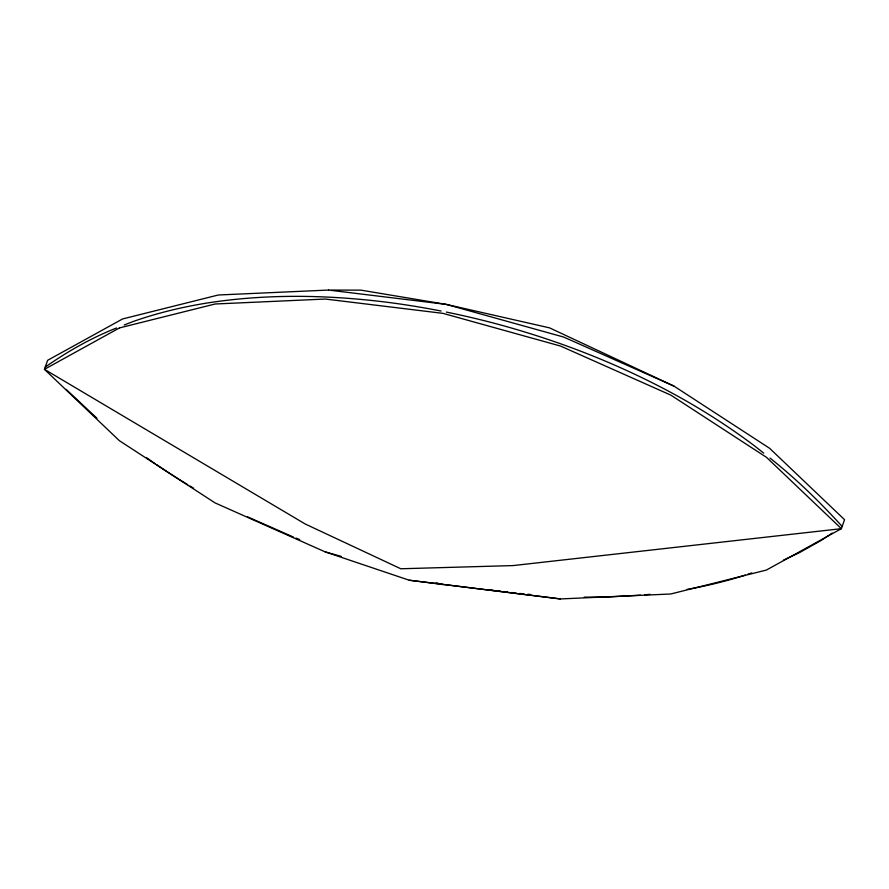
<?xml version="1.0" encoding="UTF-8"?>
<svg xmlns="http://www.w3.org/2000/svg" width="889" height="889" viewBox="0 0 889 889"><rect width="100%" height="100%" fill="white"/><g stroke="black" fill="none" stroke-linecap="round" stroke-linejoin="round"><path stroke-width="1.33" d="M45.228 367.09C67.475 351.499 91.245 337.942 116.548 327.974M832.226 533.067L821.192 540.401L799.533 552.58L783.42 560.17M124.193 324.996L133.128 321.518A472.381 300.471 19.4 0 1 205.492 303.282C266.289 293.559 328.385 294.759 389.326 302.549A556.836 354.189 19.4 0 1 441.066 311.028M640.558 595.163L605.098 597.13L584.273 597.141M644.603 594.808L649.992 594.33M328.552 290.058L218.294 295.004L122.615 318.94L47.617 360.323L44.45 369.324L119.37 440.688L215.005 502.874L325.218 551.902L409.229 580.228L560.448 598.942L670.706 593.996L766.385 570.06L841.383 528.677L844.55 519.676L769.63 448.312L673.995 386.126L549.48 327.841L446.178 304.382L360.967 290.147L328.552 290.058L446.178 304.382L563.782 337.098L673.995 386.126M527.844 594.263L530.533 594.463M498.073 590.996L500.785 591.296M503.496 591.607L507.552 592.063M511.62 592.519L515.676 592.985M519.743 593.441L523.799 593.896M409.229 580.228L560.448 598.942M325.218 551.902L341.254 556.37M436.143 582.762L442.822 584.618M293.448 537.078L247.598 516.842M295.959 538.078L299.726 539.59M763.74 453.157L754.361 445.745A472.381 300.471 19.4 0 0 682.03 398.572C624.234 366.168 562.159 341.687 498.251 324.329A556.836 354.189 19.4 0 0 446.389 312.083M769.996 458.091C796.022 478.671 819.869 501.907 842.161 526.444M96.934 418.208L66.186 389.438M193.513 488.128A472.381 300.471 19.4 0 1 189.99 486.039M187.657 484.638A472.381 300.471 19.4 0 1 156.586 464.669M155.442 463.891A472.381 300.471 19.4 0 1 146.352 457.546M494.006 590.452A556.836 354.189 19.4 0 1 489.928 589.885M751.716 572.916A472.381 300.471 19.4 0 1 747.849 574.216M745.249 575.072A472.381 300.471 19.4 0 1 687.175 589.374M119.448 327.93L44.45 369.324L305.271 524.032L400.817 568.771L513.086 565.582L841.383 528.677L766.462 457.313L670.828 395.116L560.615 346.088L443.011 313.373L325.385 299.048L215.127 303.994L119.448 327.93"/></g></svg>
